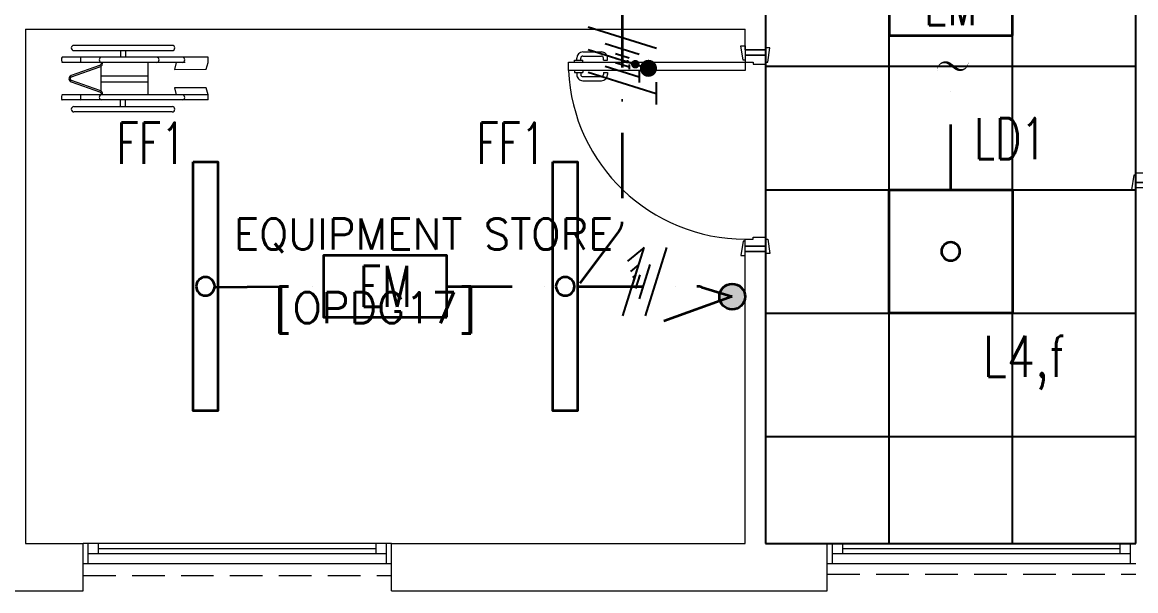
# Model space of a CAD drawing. Header units: inches. Extents: x -12418 to 57169, y -29325 to 19878.
# Drawn here: x 14182 to 19598, y -13097 to -10333 of the extents above; entities that cross this region are included whole.
import ezdxf
from ezdxf.enums import TextEntityAlignment as Align

# ---------------------------------------------------------------- set-up
doc = ezdxf.new("R2010")
doc.units = ezdxf.units.IN
doc.header["$LTSCALE"] = 25
doc.header["$MEASUREMENT"] = 0
doc.linetypes.add('00-Ground Floor$0$HIDDEN', pattern=[9.525, 6.35, -3.175])
doc.linetypes.add('DASHDOT', pattern=[25.4, 12.7, -6.35, 0, -6.35])
doc.layers.get('0').update_dxf_attribs({"color": 8})
for name, color, linetype, lineweight in [('00-Ground Floor$0$72_EGR_BASE_TEXT', 252, 'Continuous', 5), ('00-Ground Floor$0$Aluminum', 251, 'Continuous', 5), ('00-Ground Floor$0$LOADING', 253, 'Continuous', 5), ('00-Ground Floor$0$Proj', 251, 'Continuous', 5), ('00-Ground Floor$0$Walls', 251, 'Continuous', 5), ('00-Ground Floor$0$Wooden Joinery', 251, 'Continuous', 5), ('E-LITE-CIRC', 6, 'Continuous', 25), ('E-LITE-CIRC-NUMB', 6, 'Continuous', 25), ('E-LITE-CLNG', 150, 'Continuous', 35), ('E-LITE-CLNG @ 100', 150, 'Continuous', 35), ('E-LITE-CLNG-CNDT', 6, 'DASHDOT', 35), ('E-LITE-CTRL', 6, 'Continuous', 25), ('E-LITE-IDEN', 6, 'Continuous', 25), ('E-LITE-SWCH @ 100', 3, 'Continuous', 35), ('E-POWR-WIRE', 6, 'Continuous', 25), ('E-POWR-WIRE @ 100', 6, 'Continuous', 25), ('E-POWR-WIRE @ 20', 6, 'Continuous', 25), ('E-POWR-WIRE @ 50', 6, 'Continuous', 25)]:
    doc.layers.add(name, color=color, linetype=linetype, lineweight=lineweight)
doc.layers.add('00-Ground Floor$0$False Ceiling', color=251, linetype='Continuous')
doc.layers.add('E-LIGHTING CONDUIT', color=6, linetype='Continuous')
doc.styles.add('00-Ground Floor$0$SIMPLEX', font='SIMPLEX.shx', dxfattribs={"height": 150})
doc.styles.add('DC_Simplex', font='SIMPLEX.shx', dxfattribs={"width": 0.7})

# ---------------------------------------------------------------- blocks, each defined once
blk = doc.blocks.new('00-Ground Floor$0$A$C72370EFE')
at = {"layer": '00-Ground Floor$0$Wooden Joinery'}
for p, q in [((-0.01, -0.04), (-0.02, -0.04)), ((-0.01, -0.03), (-0.01, -0.07)), ((0, -0.03), (-0.01, -0.03)), ((0.04, -0.03), (0.05, -0.03)), ((0.05, -0.03), (0.05, -0.07)), ((0.05, -0.04), (0.06, -0.04)), ((-0.05, -0.07), (-0.05, -0.16)), ((-0.03, -0.07), (-0.03, -0.16)), ((-0.01, -0.06), (-0.02, -0.06)), ((0, -0.07), (-0.01, -0.07)), ((0.04, -0.07), (0.05, -0.07)), ((0.05, -0.06), (0.06, -0.06)), ((0.07, -0.07), (0.07, -0.16)), ((0.09, -0.07), (0.09, -0.16)), ((-0.01, -0.17), (-0.02, -0.17)), ((-0.01, -0.19), (-0.02, -0.19)), ((-0.01, -0.17), (-0.01, -0.19)), ((0.05, -0.17), (0.06, -0.17)), ((0.05, -0.17), (0.05, -0.19)), ((0.05, -0.19), (0.06, -0.19))]:
    blk.add_line(p, q, dxfattribs=at)
for centre, radius, start, end in [((-0.02, -0.07), 0.03, 90, 180), ((0.06, -0.07), 0.03, 0, 90), ((-0.02, -0.07), 0.01, 90, 180), ((0.06, -0.07), 0.01, 0, 90), ((-0.02, -0.16), 0.03, 180, 270), ((-0.02, -0.16), 0.01, 180, 270), ((0.06, -0.16), 0.01, 270, 0), ((0.06, -0.16), 0.03, 270, 0)]:
    blk.add_arc(centre, radius, start, end, dxfattribs=at)
blk = doc.blocks.new('00-Ground Floor$0$A$C5DAD61B4')
at = {"layer": '00-Ground Floor$0$Wooden Joinery'}
for points in [[(80, 959.1), (80, 969.1), (10, 979.1), (10, 959.1)], [(940, 959.1), (940, 969.1), (1010, 979.1), (1010, 959.1)], [(70, 859.1), (70, 849.1), (0, 839.1), (0, 859.1)], [(120, 859.1), (120, 0), (80, 0), (80, 859.1)], [(950, 859.1), (950, 849.1), (1020, 839.1), (1020, 859.1)]]:
    blk.add_lwpolyline(points, close=True, dxfattribs=at)
for points in [[(45, 859.1), (45, 959.1), (20, 959.1), (20, 859.1), (45, 859.1)], [(45, 859.1), (80, 859.1), (80, 899.1), (90, 899.1), (90, 959.1), (45, 959.1), (45, 859.1)], [(975, 859.1), (940, 859.1), (940, 899.1), (930, 899.1), (930, 959.1), (975, 959.1), (975, 859.1)], [(975, 859.1), (975, 959.1), (1000, 959.1), (1000, 859.1), (975, 859.1)]]:
    blk.add_lwpolyline(points, dxfattribs=at)
blk.add_arc((80, 859.1), 860, 272.666, 0, dxfattribs=at)
at = {"layer": '00-Ground Floor$0$Wooden Joinery', "xscale": 999.9999999998854, "yscale": 999.9999999998854, "zscale": 999.9999999998854, "rotation": 180}
blk.add_blockref('00-Ground Floor$0$A$C72370EFE', (120, 0), dxfattribs=at)
blk = doc.blocks.new('00-Ground Floor$0$HF14449A-P')
for p, q in [((-0.2244, 0.0577), (-0.7026, 0.0577)), ((-0.05, 0), (-0.7602, 0)), ((-0.7026, 0.0323), (-0.2244, 0.0323)), ((-0.4762, 0.0321), (-0.4762, -0.0003)), ((-0.4508, 0.0321), (-0.4508, -0.0003)), ((-0.05, -0.0255), (-0.05, 0)), ((-0.1618, -0.0254), (-0.7597, -0.0254)), ((-0.578, -0.0409), (-0.7158, -0.0896)), ((-0.7137, -0.0956), (-0.576, -0.047)), ((-0.5708, -0.044), (-0.5708, -0.1647)), ((-0.5699, -0.0249), (-0.5699, -0.0332)), ((-0.5636, -0.0346), (-0.5636, -0.0251)), ((-0.3406, -0.1837), (-0.3406, -0.0251)), ((-0.2045, -0.0254), (-0.2138, -0.0595)), ((-0.0589, -0.0584), (-0.05, -0.0255)), ((-0.5708, -0.0899), (-0.3406, -0.0899)), ((-0.2138, -0.0595), (-0.0589, -0.0584)), ((-0.7158, -0.1192), (-0.578, -0.1678)), ((-0.576, -0.1618), (-0.7137, -0.1132)), ((-0.5708, -0.1189), (-0.3406, -0.1189)), ((-0.0589, -0.1493), (-0.2138, -0.1482)), ((-0.2138, -0.1482), (-0.2045, -0.1824)), ((-0.0499, -0.1827), (-0.0589, -0.1493)), ((-0.05, -0.1827), (-0.7602, -0.1827)), ((-0.05, -0.2078), (-0.7593, -0.2078)), ((-0.5699, -0.1755), (-0.5699, -0.1837)), ((-0.5636, -0.1837), (-0.5636, -0.1742)), ((-0.4762, -0.2401), (-0.4762, -0.2078)), ((-0.4508, -0.2401), (-0.4508, -0.2078)), ((-0.05, -0.2078), (-0.05, -0.1827)), ((-0.7026, -0.2404), (-0.2244, -0.2404)), ((-0.2244, -0.2658), (-0.7026, -0.2658))]:
    blk.add_line(p, q)
for centre, radius, start, end in [((-0.7026, 0.045), 0.0127, 90, 180), ((-0.2244, 0.045), 0.0127, 0, 90), ((-0.7026, 0.045), 0.0127, 180, 270), ((-0.2244, 0.045), 0.0127, 270, 0), ((-0.5661, -0.0128), 0.0127, 98.7333, 261.2512), ((-0.5848, -0.0258), 0.0166, 294.282, 333.3732), ((-0.5848, -0.0258), 0.023, 292.5926, 337.4074), ((-0.301, -0.0129), 0.0127, 279.8278, 82.5002), ((-0.7106, -0.1044), 0.0157, 109.4325, 250.5675), ((-0.7106, -0.1044), 0.00936, 109.4229, 250.5771), ((-0.5848, -0.183), 0.023, 22.5926, 67.4074), ((-0.5661, -0.1952), 0.0127, 98.7488, 261.2667), ((-0.5848, -0.183), 0.0166, 26.6268, 65.718), ((-0.7026, -0.2531), 0.0127, 90, 180), ((-0.7026, -0.2531), 0.0127, 180, 270), ((-0.2244, -0.2531), 0.0127, 0, 90), ((-0.2244, -0.2531), 0.0127, 270, 0)]:
    blk.add_arc(centre, radius, start, end)
for centre, ratio, start_param, end_param in [((-0.7597, -0.0126), 0.241377, 0.152696, 3.141593), ((-0.6698, -0.0127), 0.078125, 3.141593, 6.498142), ((-0.1758, -0.0125), 0.964579, 3.250377, 6.096807), ((-0.7597, -0.1952), 0.241678, 0.147741, 3.289334), ((-0.6698, -0.1954), 0.078125, 3.141593, 6.498142), ((-0.1758, -0.1951), 0.964579, 3.252899, 6.098308)]:
    blk.add_ellipse(centre, major_axis=(0, 0.0127), ratio=ratio, start_param=start_param, end_param=end_param)
blk = doc.blocks.new('00-Ground Floor$0$A$Ce9e1c4c3')
at = {"layer": '00-Ground Floor$0$False Ceiling', "color": 254, "linetype": 'Continuous'}
for p, q in [((-82202.3, -2747.4, 0), (-82202.3, -12867.4, 0)), ((-81602.3, -12867.4), (-81602.3, -2747.4)), ((-81002.3, -12867.4), (-81002.3, -2747.4)), ((-80402.3, -12867.4, 0), (-80402.3, -2747.4, 0)), ((-82202.3, -10547.4), (-80402.3, -10547.4)), ((-82202.3, -11147.4), (-80402.3, -11147.4)), ((-82202.3, -11747.4), (-80402.3, -11747.4)), ((-82202.3, -12347.4), (-80402.3, -12347.4)), ((-82202.3, -12867.4, 0), (-80402.3, -12867.4, 0))]:
    blk.add_line(p, q, dxfattribs=at)
blk = doc.blocks.new('00-Ground Floor')
at = {"layer": '00-Ground Floor$0$Aluminum'}
for p, q in [((15977.9, -12867.4, 0), (14477.9, -12867.4, 0)), ((14502.9, -12967.4, 0), (14502.9, -12867.4, 0)), ((14552.9, -12917.4, 0), (14552.9, -12867.4, 0)), ((15902.9, -12917.4, 0), (15902.9, -12867.4, 0)), ((15952.9, -12967.4, 0), (15952.9, -12867.4, 0)), ((19597.7, -12867.4, 0), (18097.7, -12867.4, 0)), ((18122.7, -12967.4, 0), (18122.7, -12867.4, 0)), ((18172.7, -12917.4, 0), (18172.7, -12867.4, 0)), ((19522.7, -12917.4, 0), (19522.7, -12867.4, 0)), ((19572.7, -12967.4, 0), (19572.7, -12867.4, 0)), ((15952.9, -12917.4, 0), (14502.9, -12917.4, 0)), ((14552.9, -12892.4, 0), (15902.9, -12892.4, 0)), ((19572.7, -12917.4, 0), (18122.7, -12917.4, 0)), ((18172.7, -12892.4, 0), (19522.7, -12892.4, 0)), ((15977.9, -12967.4, 0), (14477.9, -12967.4, 0)), ((19597.7, -12967.4, 0), (18097.7, -12967.4, 0))]:
    blk.add_line(p, q, dxfattribs=at)
at = {"layer": '00-Ground Floor$0$Proj', "linetype": '00-Ground Floor$0$HIDDEN'}
for p, q in [((14477.9, -13022.6, 0), (15977.9, -13022.6, 0)), ((18097.7, -13017.4, 0), (19597.7, -13017.4, 0))]:
    blk.add_line(p, q, dxfattribs=at)
at = {"layer": '00-Ground Floor$0$Walls'}
for p, q in [((17797.7, -10467.4, 0), (17797.7, -8357.4, 0)), ((14197.9, -10367.4, 0), (14197.9, -12867.4, 0)), ((14197.9, -10367.4, 0), (17697.7, -10367.4, 0)), ((17697.7, -10467.4, 0), (17697.7, -10367.4, 0)), ((17697.7, -10467.4, 0), (17797.7, -10467.4, 0)), ((17697.7, -11447.4, 0), (17797.7, -11447.4, 0)), ((17697.7, -12867.4, 0), (17697.7, -11447.4, 0)), ((17797.7, -12867.4, 0), (17797.7, -11447.4, 0)), ((14197.9, -12867.4, 0), (14477.9, -12867.4, 0)), ((14477.9, -13097.4, 0), (14477.9, -12867.4, 0)), ((15977.9, -12867.4, 0), (17697.7, -12867.4, 0)), ((15977.9, -13097.4, 0), (15977.9, -12867.4, 0)), ((17797.7, -12867.4, 0), (18097.7, -12867.4, 0)), ((18097.7, -13097.4, 0), (18097.7, -12867.4, 0)), ((11977.9, -13097.4, 0), (14477.9, -13097.4, 0)), ((15977.9, -13097.4, 0), (18097.7, -13097.4, 0))]:
    blk.add_line(p, q, dxfattribs=at)
at = {"layer": '00-Ground Floor$0$False Ceiling', "color": 254}
blk.add_blockref('00-Ground Floor$0$A$Ce9e1c4c3', (100000, 0), dxfattribs=at)
at = {"layer": '00-Ground Floor$0$LOADING', "lineweight": 0, "xscale": 1000, "yscale": 1000, "zscale": 1000}
blk.add_blockref('00-Ground Floor$0$HF14449A-P', (15135.6, -10503.1), dxfattribs=at)
at = {"layer": '00-Ground Floor$0$Wooden Joinery', "xscale": -1, "rotation": 90}
blk.add_blockref('00-Ground Floor$0$A$C5DAD61B4', (20556.8, -10137.4, 0), dxfattribs=at)
at = {"layer": '00-Ground Floor$0$Wooden Joinery', "rotation": 270}
blk.add_blockref('00-Ground Floor$0$A$C5DAD61B4', (16838.7, -10447.4, 0), dxfattribs=at)
at = {"layer": '00-Ground Floor$0$72_EGR_BASE_TEXT', "char_height": 150, "attachment_point": 2, "style": '00-Ground Floor$0$SIMPLEX'}
for s, insert in [('EQUIPMENT STORE', (16134.2, -11288.1)), ('[OPDG17]', (15898.5, -11646.1, 0))]:
    blk.add_mtext(s, dxfattribs=dict(at, insert=insert))
blk = doc.blocks.new('*U14')
blk.add_lwpolyline([(-300, 300), (-300, -300), (300, -300), (300, 300)], close=True)
blk.add_circle((0, 0), 45)
at = {"layer": 'E-LITE-CIRC-NUMB', "style": 'DC_Simplex', "width": 0.7, "flags": 8}
blk.add_attdef('CIRCUIT', text='', height=200, rotation=0, dxfattribs=at).set_placement((-473.9, 300), align=Align.RIGHT)
at = {"layer": 'E-LITE-CTRL', "style": 'DC_Simplex', "width": 0.7, "flags": 8}
blk.add_attdef('CONTROL', (1118.9, -935), '', height=200, rotation=360, dxfattribs=at)
at = {"layer": 'E-LITE-IDEN', "style": 'DC_Simplex', "width": 0.7, "flags": 8}
blk.add_attdef('TYPE', (-114.6, 448.6), '', height=200, rotation=360, dxfattribs=at)
blk = doc.blocks.new('*U2')
blk.add_lwpolyline([(60, 605), (-60, 605), (-60, -605), (60, -605)], close=True)
blk.add_circle((0, 0), 45)
at = {"layer": 'E-LITE-CIRC-NUMB', "style": 'DC_Simplex', "width": 0.7, "flags": 8}
blk.add_attdef('CIRCUIT', text='', height=200, rotation=0, dxfattribs=at).set_placement((-473.9, 300), align=Align.RIGHT)
at = {"layer": 'E-LITE-CTRL', "style": 'DC_Simplex', "width": 0.7, "flags": 8}
blk.add_attdef('CONTROL', (813.9, -695), '', height=200, rotation=360, dxfattribs=at)
at = {"layer": 'E-LITE-IDEN', "style": 'DC_Simplex', "width": 0.7, "flags": 8}
blk.add_attdef('TYPE', (431.7, 596.1), '', height=200, rotation=360, dxfattribs=at)
blk = doc.blocks.new('*U55')
blk.add_hatch(color=256).paths.add_polyline_path([(0.625, 0.625, -1), (0.625, -0.625, -1)])
blk.add_line((0.625, 0), (3.947, 1.2))
blk.add_circle((0.625, 0), 0.625)
at = {"layer": 'E-LITE-CTRL', "style": 'DC_Simplex', "width": 0.7, "flags": 8}
blk.add_attdef('CONTROL', (-26.627, -10.116), '', height=2, rotation=360, dxfattribs=at)
at = {"layer": 'E-LITE-IDEN', "style": 'DC_Simplex', "width": 0.7, "flags": 8}
blk.add_attdef('TYPE', text='', height=2, rotation=360, dxfattribs=at).set_placement((-31.991, -10.116), align=Align.RIGHT)
blk = doc.blocks.new('DC_LT-CL-Emergency')
blk.add_lwpolyline([(3, -1.5), (3, 1.5), (-3, 1.5), (-3, -1.5)], close=True)
at = {"style": 'DC_Simplex', "width": 0.7}
blk.add_text('EM', height=2, rotation=360, dxfattribs=at).set_placement((0, 0), align=Align.MIDDLE_CENTER)
at = {"layer": 'E-LITE-CTRL', "style": 'DC_Simplex', "width": 0.7, "flags": 8}
blk.add_attdef('CONTROL', (4.739, -1.5), '', height=2, rotation=360, dxfattribs=at)
blk = doc.blocks.new('CD-CUT')
at = {"linetype": 'Continuous'}
blk.add_lwpolyline([(-30.4, 100, 0, 1.75, 0), (-13.9, 97.3, 1.75, 17.5, -0.545095), (15.4, 21.1, 17.5, 17.5, 0), (-15.4, -21.1, 17.5, 1.75, 0.545095), (13.9, -97.3, 1.75, 0, 0), (30.4, -100, 0, 0, 0)], format="xyseb", dxfattribs=at)
blk = doc.blocks.new('*U79')
for p, q in [((-0.515, -1.66), (0.515, 1.66)), ((0.515, 1.66), (-0.287, 1.001)), ((0.587, -1.663), (1.617, 1.658))]:
    blk.add_line(p, q)
blk = doc.blocks.new('*U581')
at = {"layer": 'E-POWR-WIRE @ 100', "xscale": 100, "yscale": 100, "zscale": 100}
blk.add_blockref('*U79', (17155.2, -11594.7), dxfattribs=at)
at = {"layer": 'E-POWR-WIRE @ 20', "xscale": 20, "yscale": 20, "zscale": 20}
blk.add_blockref('*U79', (17155.2, -11594.7), dxfattribs=at)
at = {"layer": 'E-POWR-WIRE @ 50', "xscale": 50, "yscale": 50, "zscale": 50}
blk.add_blockref('*U79', (17155.2, -11594.7), dxfattribs=at)
blk = doc.blocks.new('*U86')
for p, q in [((-1.658, 1.617), (1.663, 0.587)), ((-1.66, 0.515), (1.66, -0.515)), ((-1.663, -0.587), (1.658, -1.617)), ((1.659, -1.078), (1.657, -2.157))]:
    blk.add_line(p, q)
at = {"const_width": 0.414}
blk.add_lwpolyline([(1.278, -0.19, 1), (1.277, -0.604, 1)], format="xyb", close=True, dxfattribs=at)
blk = doc.blocks.new('*U780')
at = {"layer": 'E-POWR-WIRE @ 100', "xscale": 100, "yscale": 100, "zscale": 100}
blk.add_blockref('*U86', (17100, -10517.4, 0), dxfattribs=at)
at = {"layer": 'E-POWR-WIRE @ 20', "xscale": 20, "yscale": 20, "zscale": 20}
blk.add_blockref('*U86', (17100, -10517.4, 0), dxfattribs=at)
at = {"layer": 'E-POWR-WIRE @ 50', "xscale": 50, "yscale": 50, "zscale": 50}
blk.add_blockref('*U86', (17100, -10517.4, 0), dxfattribs=at)

msp = doc.modelspace()

# ---------------------------------------------------------------- linework, layer by layer
at = {"layer": 'E-LITE-CLNG-CNDT'}
msp.add_lwpolyline([(17100, -9600), (17100, -11302.9, -0.162307), (17085, -11347.9), (16882.8, -11617.4)], format="xyb", dxfattribs=at)
msp.add_lwpolyline([(18697.7, -11147.4), (18697.7, -10539.1)], dxfattribs=at)
at = {"layer": 'E-LITE-CLNG-CNDT', "elevation": 0}
for points in [[(15117.8, -11620.5), (15647.8, -11617.4)], [(16247.8, -11617.4), (16762.8, -11617.4)]]:
    msp.add_lwpolyline(points, dxfattribs=at)
msp.add_lwpolyline([(16882.8, -11617.4), (17463.5, -11617.4, -0.075753), (17485.9, -11620.8), (17635.2, -11667.4)], format="xyb", dxfattribs=at)

# ---------------------------------------------------------------- block references
at = {"layer": 'E-LIGHTING CONDUIT', "xscale": 0.762, "yscale": 0.762, "zscale": 0.762, "rotation": 270}
msp.add_blockref('CD-CUT', (18707.9, -10546.5), dxfattribs=at)
at = {"layer": 'E-LITE-CLNG'}
ref = msp.add_blockref('*U2', (15072.9, -11617.4, 0), dxfattribs=dict(at, xscale=-1))
ref.add_attrib('TYPE', 'FF1', (14641.2, -11021.3, 0), dxfattribs={"layer": 'E-LITE-IDEN', "height": 200, "rotation": 0, "style": 'DC_Simplex', "width": 0.7, "flags": 8})
ref = msp.add_blockref('*U2', (16822.8, -11617.4, 0), dxfattribs=dict(at, xscale=-1))
ref.add_attrib('TYPE', 'FF1', (16391.1, -11021.3, 0), dxfattribs={"layer": 'E-LITE-IDEN', "height": 200, "rotation": 0, "style": 'DC_Simplex', "width": 0.7, "flags": 8})
ref = msp.add_blockref('*U14', (18697.7, -11447.4), dxfattribs=dict(at, xscale=-1))
ref.add_attrib('TYPE', 'LD1', (18812.3, -10998.9), dxfattribs={"layer": 'E-LITE-IDEN', "height": 200, "rotation": 0, "style": 'DC_Simplex', "width": 0.7, "flags": 8})
at = {"layer": 'E-LITE-CLNG @ 100', "xscale": 100, "yscale": 100, "zscale": 100}
for p in [(18697.7, -10247.4), (15947.8, -11617.4, 0)]:
    msp.add_blockref('DC_LT-CL-Emergency', p, dxfattribs=at)
at = {"layer": 'E-LITE-CLNG-CNDT'}
msp.add_blockref('00-Ground Floor', (0, 0), dxfattribs=at)
at = {"layer": 'E-LITE-SWCH @ 100', "xscale": 100, "yscale": 100, "zscale": 100, "rotation": 180}
msp.add_blockref('*U55', (17697.7, -11667.4, 0), dxfattribs=at)
at = {"layer": 'E-POWR-WIRE'}
for name in ['*U780', '*U581']:
    msp.add_blockref(name, (0, 0), dxfattribs=at)

# ---------------------------------------------------------------- texts
at = {"layer": 'E-LITE-CIRC', "style": 'DC_Simplex', "width": 0.8}
msp.add_text('L4,f', height=200, rotation=0, dxfattribs=at).set_placement((18854.2, -12057.4))

doc.saveas('drawing.dxf')
